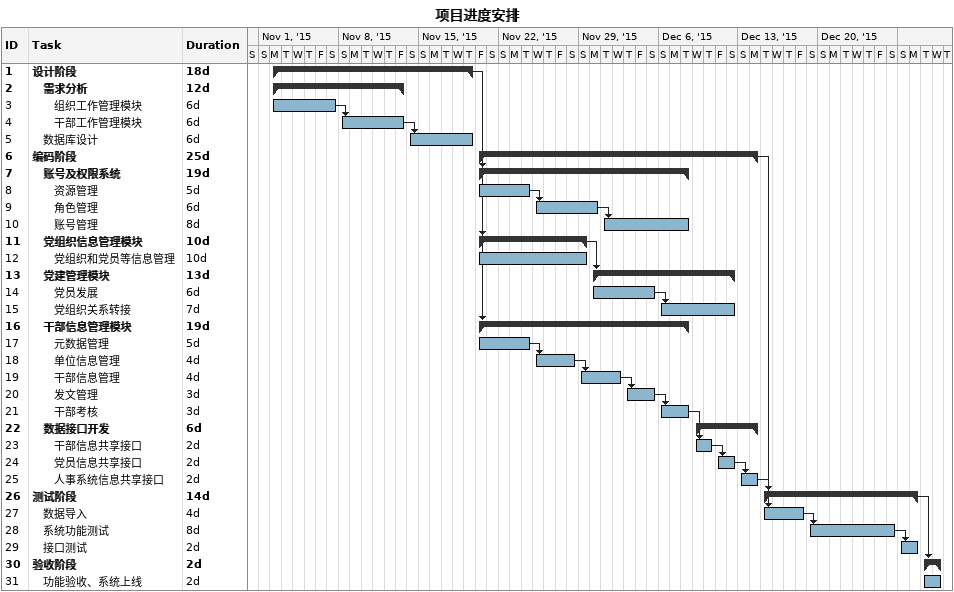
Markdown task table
项目进度安排

| ID | Level | Task | Duration | Start | Finish | Predecessors |
|---|---|---|---|---|---|---|
| 1 | 1 | **设计阶段** | 18d | 2015-11-02 | 2015-11-19 |  |
| 2 | 2 | **需求分析** | 12d | 2015-11-02 | 2015-11-13 |  |
| 3 | 3 | 组织工作管理模块 | 6d | 2015-11-02 | 2015-11-07 |  |
| 4 | 3 | 干部工作管理模块 | 6d | 2015-11-08 | 2015-11-13 | 3 |
| 5 | 2 | 数据库设计 | 6d | 2015-11-14 | 2015-11-19 | 4 |
| 6 | 1 | **编码阶段** | 25d | 2015-11-20 | 2015-12-14 |  |
| 7 | 2 | **账号及权限系统** | 19d | 2015-11-20 | 2015-12-08 | 1 |
| 8 | 3 | 资源管理 | 5d | 2015-11-20 | 2015-11-24 |  |
| 9 | 3 | 角色管理 | 6d | 2015-11-25 | 2015-11-30 | 8 |
| 10 | 3 | 账号管理 | 8d | 2015-12-01 | 2015-12-08 | 9 |
| 11 | 2 | **党组织信息管理模块** | 10d | 2015-11-20 | 2015-11-29 | 1 |
| 12 | 3 | 党组织和党员等信息管理 | 10d | 2015-11-20 | 2015-11-29 |  |
| 13 | 2 | **党建管理模块** | 13d | 2015-11-30 | 2015-12-12 | 11 |
| 14 | 3 | 党员发展 | 6d | 2015-11-30 | 2015-12-05 |  |
| 15 | 3 | 党组织关系转接 | 7d | 2015-12-06 | 2015-12-12 | 14 |
| 16 | 2 | **干部信息管理模块** | 19d | 2015-11-20 | 2015-12-08 | 1 |
| 17 | 3 | 元数据管理 | 5d | 2015-11-20 | 2015-11-24 |  |
| 18 | 3 | 单位信息管理 | 4d | 2015-11-25 | 2015-11-28 | 17 |
| 19 | 3 | 干部信息管理 | 4d | 2015-11-29 | 2015-12-02 | 18 |
| 20 | 3 | 发文管理 | 3d | 2015-12-03 | 2015-12-05 | 19 |
| 21 | 3 | 干部考核 | 3d | 2015-12-06 | 2015-12-08 | 20 |
| 22 | 2 | **数据接口开发** | 6d | 2015-12-09 | 2015-12-14 |  |
| 23 | 3 | 干部信息共享接口 | 2d | 2015-12-09 | 2015-12-10 | 21 |
| 24 | 3 | 党员信息共享接口 | 2d | 2015-12-11 | 2015-12-12 | 23 |
| 25 | 3 | 人事系统信息共享接口 | 2d | 2015-12-13 | 2015-12-14 | 24 |
| 26 | 1 | **测试阶段** | 14d | 2015-12-15 | 2015-12-28 | 6 |
| 27 | 2 | 数据导入 | 4d | 2015-12-15 | 2015-12-18 | 25 |
| 28 | 2 | 系统功能测试 | 8d | 2015-12-19 | 2015-12-26 | 27 |
| 29 | 2 | 接口测试 | 2d | 2015-12-27 | 2015-12-28 | 28 |
| 30 | 1 | **验收阶段** | 2d | 2015-12-29 | 2015-12-30 | 26 |
| 31 | 2 | 功能验收、系统上线 | 2d | 2015-12-29 | 2015-12-30 |  |
